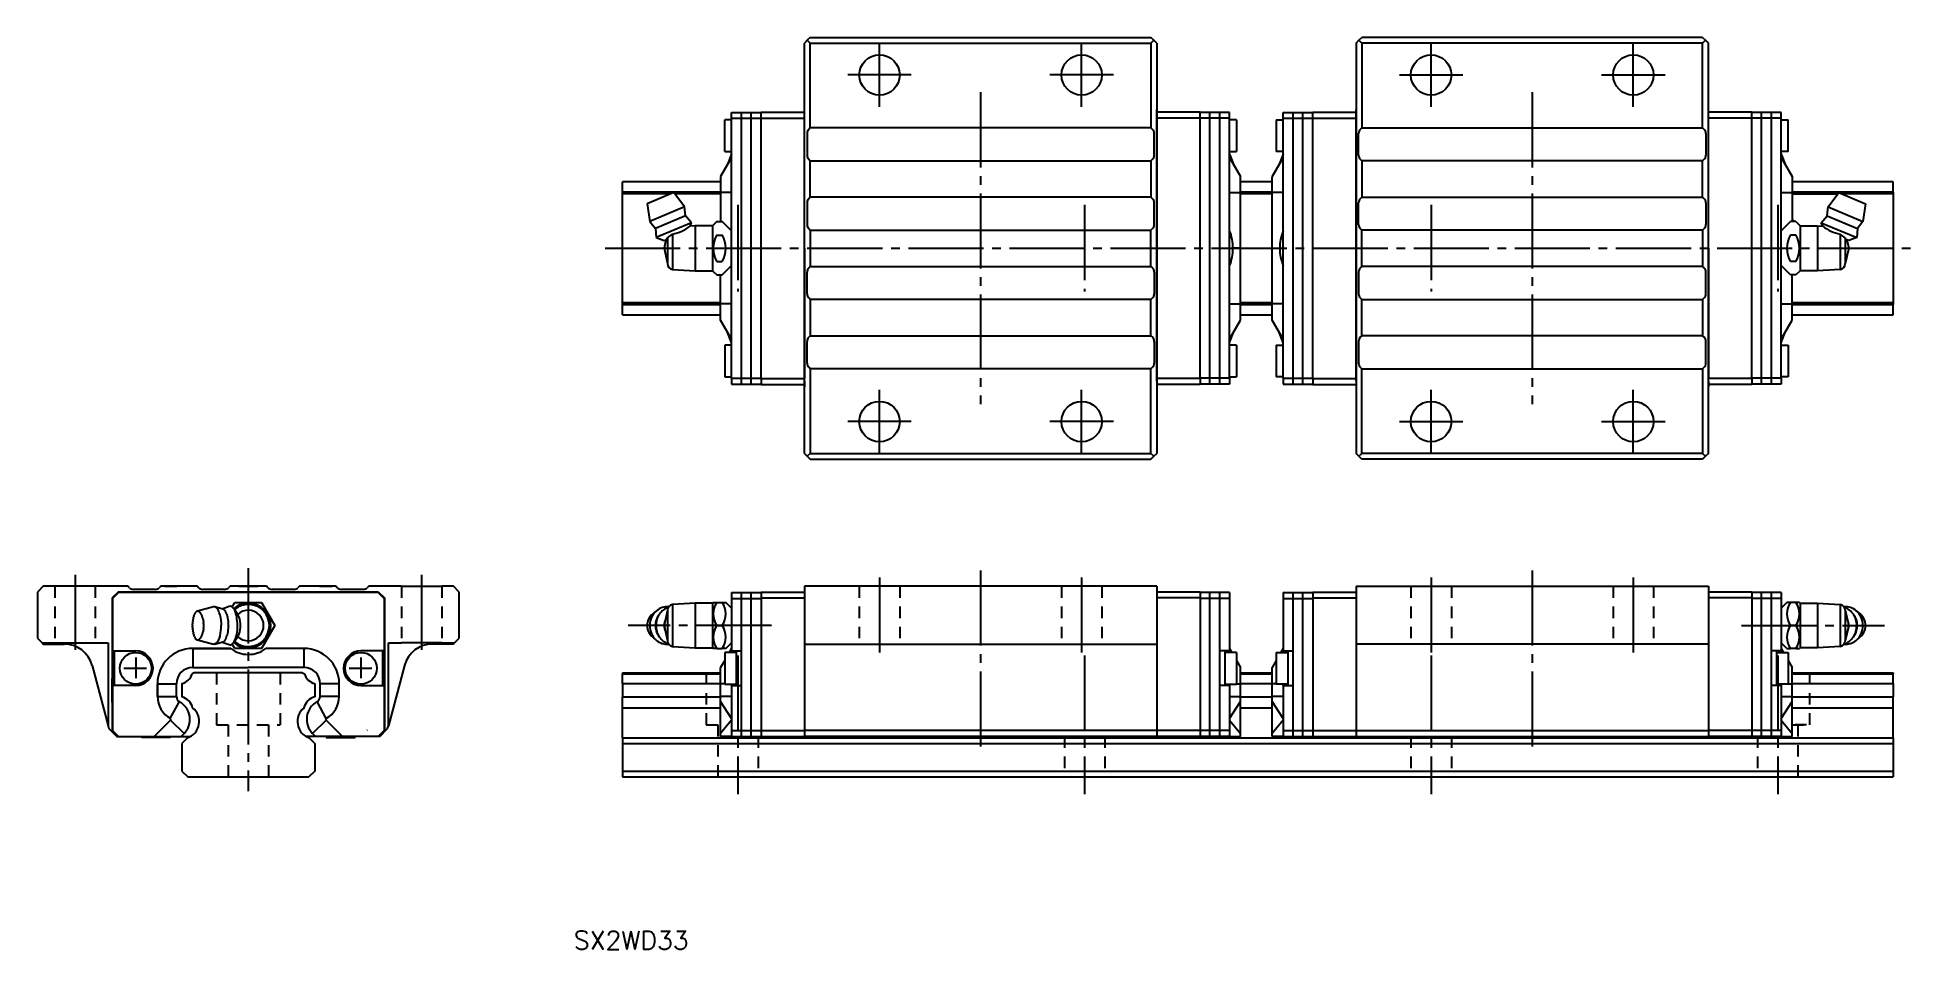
# Model space of a CAD drawing. Extents: x -37 to 287, y 1436 to 1594.
import ezdxf

# ---------------------------------------------------------------- set-up
doc = ezdxf.new("R2010")
doc.units = 0
doc.linetypes.add('CENTER', pattern=[17.5, 13, -1.5, 1.5, -1.5])
doc.linetypes.add('DASHED', pattern=[3.5, 2, -1.5])
doc.layers.get('0').update_dxf_attribs({"linetype": 'CONTINUOUS'})
doc.layers.add('CENTER', color=1, linetype='CENTER')
doc.styles.get("Standard").update_dxf_attribs({"font": 'txt.shx', "bigfont": '@extfont2.shx'})

msp = doc.modelspace()

# ---------------------------------------------------------------- linework, layer by layer
at = {"color": 7, "linetype": 'CONTINUOUS'}
for p, q in [((96.05, 1593.84), (95.55, 1593.34)), ((95.55, 1522.34), (95.55, 1593.34)), ((96.55, 1594.34), (96.05, 1593.84)), ((96.55, 1593.34), (96.05, 1593.84)), ((96.55, 1594.34), (155.55, 1594.34)), ((96.55, 1578.69), (96.55, 1593.34)), ((96.55, 1593.34), (155.55, 1593.34)), ((156.05, 1593.84), (155.55, 1594.34)), ((156.05, 1593.84), (155.55, 1593.34)), ((155.55, 1593.34), (155.55, 1578.69)), ((156.55, 1593.34), (156.05, 1593.84)), ((156.55, 1593.34), (156.55, 1522.34)), ((191.05, 1593.34), (191.55, 1593.84)), ((191.05, 1593.34), (191.05, 1522.34)), ((191.55, 1593.84), (192.05, 1594.34)), ((191.55, 1593.84), (192.05, 1593.34)), ((251.05, 1594.34), (192.05, 1594.34)), ((192.05, 1593.34), (192.05, 1578.69)), ((251.05, 1593.34), (192.05, 1593.34)), ((251.05, 1594.34), (251.55, 1593.84)), ((251.05, 1593.34), (251.55, 1593.84)), ((251.05, 1578.69), (251.05, 1593.34)), ((251.55, 1593.84), (252.05, 1593.34)), ((252.05, 1522.34), (252.05, 1593.34)), ((82.95, 1580.09), (81.75, 1580.09)), ((82.95, 1580.09), (81.75, 1580.09)), ((81.75, 1574.59), (81.75, 1580.09)), ((81.75, 1574.59), (81.75, 1580.09)), ((82.95, 1580.34), (82.95, 1581.34)), ((82.95, 1581.34), (88.05, 1581.34)), ((82.95, 1535.34), (82.95, 1580.34)), ((82.95, 1580.34), (88.05, 1580.34)), ((84.65, 1534.34), (84.65, 1581.34)), ((86.35, 1534.34), (86.35, 1581.34)), ((88.05, 1580.39), (88.05, 1581.39)), ((88.05, 1581.39), (95.55, 1581.39)), ((88.05, 1535.29), (88.05, 1580.39)), ((88.05, 1580.39), (95.55, 1580.39)), ((95.55, 1580.84), (95.55, 1581.84)), ((95.55, 1580.39), (95.55, 1581.44)), ((95.55, 1534.84), (95.55, 1580.84)), ((95.55, 1557.84), (95.55, 1580.39)), ((95.55, 1557.84), (95.55, 1580.39)), ((156.55, 1580.84), (156.55, 1581.84)), ((156.55, 1581.44), (156.55, 1580.39)), ((164.05, 1581.39), (156.55, 1581.39)), ((156.55, 1534.84), (156.55, 1580.84)), ((164.05, 1580.39), (156.55, 1580.39)), ((156.55, 1580.39), (156.55, 1557.84)), ((156.55, 1557.84), (156.55, 1580.39)), ((164.05, 1580.39), (164.05, 1581.39)), ((169.15, 1581.34), (164.05, 1581.34)), ((164.05, 1535.29), (164.05, 1580.39)), ((169.15, 1580.34), (164.05, 1580.34)), ((165.75, 1534.34), (165.75, 1581.34)), ((167.45, 1534.34), (167.45, 1581.34)), ((169.15, 1580.34), (169.15, 1581.34)), ((169.15, 1535.34), (169.15, 1580.34)), ((170.35, 1580.09), (169.15, 1580.09)), ((170.35, 1580.09), (170.35, 1574.59)), ((177.25, 1580.09), (178.45, 1580.09)), ((177.25, 1580.09), (177.25, 1574.59)), ((178.45, 1580.34), (178.45, 1581.34)), ((178.45, 1581.34), (183.55, 1581.34)), ((178.45, 1535.34), (178.45, 1580.34)), ((178.45, 1580.34), (183.55, 1580.34)), ((180.15, 1534.34), (180.15, 1581.34)), ((181.85, 1534.34), (181.85, 1581.34)), ((183.55, 1580.39), (183.55, 1581.39)), ((183.55, 1581.39), (191.05, 1581.39)), ((183.55, 1535.29), (183.55, 1580.39)), ((183.55, 1580.39), (191.05, 1580.39)), ((191.05, 1580.84), (191.05, 1581.84)), ((191.05, 1581.44), (191.05, 1580.39)), ((191.05, 1534.84), (191.05, 1580.84)), ((191.05, 1580.39), (191.05, 1557.84)), ((191.05, 1557.84), (191.05, 1580.39)), ((252.05, 1580.84), (252.05, 1581.84)), ((252.05, 1580.39), (252.05, 1581.44)), ((259.55, 1581.39), (252.05, 1581.39)), ((252.05, 1534.84), (252.05, 1580.84)), ((259.55, 1580.39), (252.05, 1580.39)), ((252.05, 1557.84), (252.05, 1580.39)), ((252.05, 1557.84), (252.05, 1580.39)), ((259.55, 1580.39), (259.55, 1581.39)), ((264.65, 1581.34), (259.55, 1581.34)), ((259.55, 1535.29), (259.55, 1580.39)), ((264.65, 1580.34), (259.55, 1580.34)), ((261.25, 1534.34), (261.25, 1581.34)), ((262.95, 1534.34), (262.95, 1581.34)), ((264.65, 1580.34), (264.65, 1581.34)), ((264.65, 1535.34), (264.65, 1580.34)), ((264.65, 1580.09), (265.85, 1580.09)), ((264.65, 1580.09), (265.85, 1580.09)), ((265.85, 1574.59), (265.85, 1580.09)), ((265.85, 1574.59), (265.85, 1580.09)), ((96, 1577.72), (96, 1573.95)), ((96.55, 1578.69), (96.29, 1578.43)), ((155.55, 1578.69), (96.55, 1578.69)), ((155.8, 1578.43), (155.55, 1578.69)), ((156.1, 1573.95), (156.1, 1577.72)), ((191.5, 1573.95), (191.5, 1577.72)), ((191.79, 1578.43), (192.05, 1578.69)), ((192.05, 1578.69), (251.05, 1578.69)), ((251.05, 1578.69), (251.3, 1578.43)), ((251.6, 1577.72), (251.6, 1573.95)), ((82.95, 1573.57), (81.05, 1570.27)), ((82.95, 1573.57), (81.05, 1570.27)), ((81.75, 1574.59), (82.95, 1574.59)), ((81.75, 1574.59), (82.95, 1574.59)), ((82.95, 1574.12), (82.18, 1572.23)), ((82.95, 1574.12), (82.18, 1572.23)), ((96.29, 1573.24), (96.55, 1572.99)), ((96.55, 1572.99), (155.55, 1572.99)), ((96.55, 1566.69), (96.55, 1572.99)), ((155.55, 1572.99), (155.8, 1573.24)), ((155.55, 1572.99), (155.55, 1566.69)), ((169.15, 1574.59), (170.35, 1574.59)), ((169.15, 1574.12), (169.91, 1572.23)), ((169.15, 1573.57), (171.05, 1570.27)), ((178.45, 1573.57), (176.55, 1570.27)), ((178.45, 1574.59), (177.25, 1574.59)), ((178.45, 1574.12), (177.68, 1572.23)), ((192.05, 1572.99), (191.79, 1573.24)), ((251.05, 1572.99), (192.05, 1572.99)), ((192.05, 1572.99), (192.05, 1566.69)), ((251.3, 1573.24), (251.05, 1572.99)), ((251.05, 1566.69), (251.05, 1572.99)), ((265.85, 1574.59), (264.65, 1574.59)), ((265.85, 1574.59), (264.65, 1574.59)), ((264.65, 1574.12), (265.41, 1572.23)), ((264.65, 1574.12), (265.41, 1572.23)), ((264.65, 1573.57), (266.55, 1570.27)), ((264.65, 1573.57), (266.55, 1570.27)), ((81.05, 1570.27), (81.05, 1562.45)), ((171.05, 1545.41), (171.05, 1570.27)), ((176.55, 1545.41), (176.55, 1570.27)), ((266.55, 1570.27), (266.55, 1562.45)), ((81.05, 1569.34), (64.05, 1569.34)), ((64.05, 1546.34), (64.05, 1569.34)), ((81.05, 1567.54), (64.05, 1567.54)), ((72.38, 1567.24), (64.05, 1567.24)), ((72.96, 1567.48), (68.34, 1565.56)), ((74.81, 1565), (72.96, 1567.48)), ((81.05, 1567.24), (73.14, 1567.24)), ((81.05, 1567.24), (73.14, 1567.24)), ((82.95, 1567.47), (81.05, 1567.47)), ((82.95, 1567.47), (81.05, 1567.47)), ((96.55, 1566.69), (96.29, 1566.43)), ((155.55, 1566.69), (96.55, 1566.69)), ((155.8, 1566.43), (155.55, 1566.69)), ((169.15, 1567.47), (171.05, 1567.47)), ((176.55, 1569.34), (171.05, 1569.34)), ((176.55, 1567.54), (171.05, 1567.54)), ((176.55, 1567.24), (171.05, 1567.24)), ((178.45, 1567.47), (176.55, 1567.47)), ((191.79, 1566.43), (192.05, 1566.69)), ((192.05, 1566.69), (251.05, 1566.69)), ((251.05, 1566.69), (251.3, 1566.43)), ((264.65, 1567.47), (266.55, 1567.47)), ((264.65, 1567.47), (266.55, 1567.47)), ((284.05, 1569.34), (266.55, 1569.34)), ((284.05, 1567.54), (266.55, 1567.54)), ((266.55, 1567.24), (274.45, 1567.24)), ((266.55, 1567.24), (274.45, 1567.24)), ((274.45, 1567.24), (266.55, 1567.24)), ((272.78, 1565), (274.63, 1567.48)), ((274.63, 1567.48), (279.25, 1565.56)), ((284.05, 1567.24), (275.22, 1567.24)), ((284.05, 1567.54), (284.05, 1569.34)), ((284.05, 1567.54), (284.05, 1567.24)), ((284.05, 1567.24), (284.05, 1548.44)), ((68.34, 1565.56), (68.78, 1562.5)), ((74.81, 1565), (68.78, 1562.5)), ((74.99, 1563.45), (69.75, 1561.28)), ((74.99, 1563.45), (74.81, 1565)), ((76.03, 1562.25), (74.99, 1563.45)), ((96, 1565.72), (96, 1561.95)), ((156.1, 1561.95), (156.1, 1565.72)), ((191.5, 1561.95), (191.5, 1565.72)), ((251.6, 1565.72), (251.6, 1561.95)), ((271.56, 1562.25), (272.6, 1563.45)), ((272.6, 1563.45), (272.78, 1565)), ((272.6, 1563.45), (277.84, 1561.28)), ((272.78, 1565), (278.81, 1562.5)), ((279.25, 1565.56), (278.81, 1562.5)), ((68.78, 1562.5), (69.75, 1561.28)), ((69.75, 1561.28), (69.86, 1559.7)), ((76.03, 1562.25), (69.86, 1559.7)), ((71.85, 1559.65), (72.73, 1560.29)), ((72.73, 1560.29), (72.73, 1554.19)), ((75.75, 1561.66), (76.03, 1562.25)), ((76.65, 1561.71), (75.75, 1561.66)), ((75.75, 1561.66), (75.75, 1561.66)), ((75.75, 1561.66), (75.75, 1561.66)), ((76.65, 1561.71), (76.65, 1553.96)), ((79.65, 1561.71), (76.65, 1561.71)), ((80.39, 1562.45), (79.65, 1561.71)), ((79.65, 1561.71), (79.65, 1553.96)), ((80.39, 1562.45), (81.33, 1562.45)), ((80.39, 1560.14), (81.33, 1560.14)), ((82.95, 1560.84), (81.33, 1562.45)), ((96.29, 1561.24), (96.55, 1560.99)), ((96.55, 1560.99), (155.55, 1560.99)), ((96.55, 1560.99), (96.55, 1554.69)), ((155.55, 1560.99), (155.8, 1561.24)), ((155.55, 1554.69), (155.55, 1560.99)), ((192.05, 1560.99), (191.79, 1561.24)), ((192.05, 1554.69), (192.05, 1560.99)), ((251.05, 1560.99), (192.05, 1560.99)), ((251.3, 1561.24), (251.05, 1560.99)), ((251.05, 1560.99), (251.05, 1554.69)), ((264.65, 1560.84), (266.26, 1562.45)), ((267.2, 1562.45), (266.26, 1562.45)), ((267.2, 1560.14), (266.26, 1560.14)), ((267.2, 1562.45), (267.95, 1561.71)), ((267.95, 1561.71), (267.95, 1553.96)), ((267.95, 1561.71), (270.95, 1561.71)), ((270.95, 1561.71), (270.95, 1553.96)), ((270.95, 1561.71), (271.84, 1561.66)), ((271.56, 1562.25), (277.73, 1559.7)), ((271.84, 1561.66), (271.56, 1562.25)), ((271.84, 1561.66), (271.84, 1561.66)), ((271.84, 1561.66), (271.84, 1561.66)), ((274.86, 1560.29), (274.86, 1554.19)), ((275.75, 1559.65), (274.86, 1560.29)), ((277.84, 1561.28), (277.73, 1559.7)), ((278.81, 1562.5), (277.84, 1561.28)), ((69.86, 1559.7), (71.25, 1559.19)), ((71.25, 1559.19), (71.72, 1559.39)), ((71.58, 1559.33), (71.25, 1557.84)), ((71.25, 1557.84), (71.85, 1555.19)), ((71.72, 1559.39), (71.85, 1559.65)), ((71.85, 1559.65), (71.85, 1555.19)), ((95.55, 1557.84), (95.55, 1535.29)), ((95.55, 1535.29), (95.55, 1557.84)), ((96.55, 1559.49), (96.55, 1556.19)), ((155.55, 1556.19), (155.55, 1559.49)), ((156.55, 1557.84), (156.55, 1535.29)), ((156.55, 1557.84), (156.55, 1535.29)), ((171.05, 1557.84), (169.74, 1557.84)), ((176.55, 1557.84), (177.85, 1557.84)), ((191.05, 1557.84), (191.05, 1535.29)), ((191.05, 1557.84), (191.05, 1535.29)), ((192.05, 1556.19), (192.05, 1559.49)), ((251.05, 1559.49), (251.05, 1556.19)), ((252.05, 1557.84), (252.05, 1535.29)), ((252.05, 1535.29), (252.05, 1557.84)), ((275.75, 1559.65), (275.75, 1555.19)), ((275.87, 1559.39), (275.75, 1559.65)), ((276.35, 1557.84), (275.75, 1555.19)), ((276.34, 1559.19), (275.87, 1559.39)), ((276.01, 1559.33), (276.35, 1557.84)), ((277.73, 1559.7), (276.34, 1559.19)), ((72.73, 1554.19), (76.65, 1553.96)), ((76.65, 1553.96), (79.65, 1553.96)), ((79.65, 1553.96), (80.39, 1553.22)), ((80.39, 1555.53), (81.33, 1555.53)), ((81.33, 1553.22), (82.95, 1554.84)), ((96, 1549.95), (96, 1553.72)), ((96.29, 1554.43), (96.55, 1554.69)), ((96.55, 1554.69), (155.55, 1554.69)), ((155.55, 1554.69), (155.8, 1554.43)), ((156.1, 1553.72), (156.1, 1549.95)), ((191.5, 1553.72), (191.5, 1549.95)), ((192.05, 1554.69), (191.79, 1554.43)), ((251.05, 1554.69), (192.05, 1554.69)), ((251.3, 1554.43), (251.05, 1554.69)), ((251.6, 1549.95), (251.6, 1553.72)), ((266.26, 1553.22), (264.65, 1554.84)), ((267.2, 1555.53), (266.26, 1555.53)), ((267.95, 1553.96), (267.2, 1553.22)), ((270.95, 1553.96), (267.95, 1553.96)), ((274.86, 1554.19), (270.95, 1553.96)), ((80.39, 1553.22), (81.33, 1553.22)), ((81.05, 1545.41), (81.05, 1553.22)), ((267.2, 1553.22), (266.26, 1553.22)), ((266.55, 1545.41), (266.55, 1553.22)), ((64.05, 1548.44), (81.05, 1548.44)), ((64.05, 1548.13), (81.05, 1548.13)), ((82.95, 1548.21), (81.05, 1548.21)), ((96.55, 1548.99), (96.29, 1549.24)), ((155.55, 1548.99), (96.55, 1548.99)), ((96.55, 1548.99), (96.55, 1542.69)), ((155.8, 1549.24), (155.55, 1548.99)), ((155.55, 1542.69), (155.55, 1548.99)), ((169.15, 1548.21), (171.05, 1548.21)), ((171.05, 1548.44), (176.55, 1548.44)), ((171.05, 1548.13), (176.55, 1548.13)), ((178.45, 1548.21), (176.55, 1548.21)), ((191.79, 1549.24), (192.05, 1548.99)), ((192.05, 1548.99), (251.05, 1548.99)), ((192.05, 1542.69), (192.05, 1548.99)), ((251.05, 1548.99), (251.3, 1549.24)), ((251.05, 1548.99), (251.05, 1542.69)), ((264.65, 1548.21), (266.55, 1548.21)), ((266.55, 1548.44), (284.05, 1548.44)), ((266.55, 1548.13), (284.05, 1548.13)), ((284.05, 1548.44), (284.05, 1548.13)), ((284.05, 1546.34), (284.05, 1548.13)), ((64.05, 1546.34), (81.05, 1546.34)), ((82.95, 1542.11), (81.05, 1545.41)), ((169.15, 1542.11), (171.05, 1545.41)), ((171.05, 1546.34), (176.55, 1546.34)), ((178.45, 1542.11), (176.55, 1545.41)), ((264.65, 1542.11), (266.55, 1545.41)), ((266.55, 1546.34), (284.05, 1546.34)), ((82.95, 1541.09), (81.75, 1541.09)), ((81.75, 1541.09), (81.75, 1535.59)), ((82.95, 1541.55), (82.18, 1543.44)), ((96, 1537.95), (96, 1541.72)), ((96.29, 1542.43), (96.55, 1542.69)), ((96.55, 1542.69), (155.55, 1542.69)), ((155.55, 1542.69), (155.8, 1542.43)), ((156.1, 1541.72), (156.1, 1537.95)), ((169.15, 1541.55), (169.91, 1543.44)), ((170.35, 1541.09), (169.15, 1541.09)), ((170.35, 1541.09), (170.35, 1535.59)), ((177.25, 1541.09), (178.45, 1541.09)), ((177.25, 1541.09), (177.25, 1535.59)), ((178.45, 1541.55), (177.68, 1543.44)), ((191.5, 1541.72), (191.5, 1537.95)), ((192.05, 1542.69), (191.79, 1542.43)), ((251.05, 1542.69), (192.05, 1542.69)), ((251.3, 1542.43), (251.05, 1542.69)), ((251.6, 1537.95), (251.6, 1541.72)), ((264.65, 1541.55), (265.41, 1543.44)), ((264.65, 1541.09), (265.85, 1541.09)), ((265.85, 1541.09), (265.85, 1535.59)), ((96.55, 1536.99), (96.29, 1537.24)), ((155.8, 1537.24), (155.55, 1536.99)), ((191.79, 1537.24), (192.05, 1536.99)), ((251.05, 1536.99), (251.3, 1537.24)), ((81.75, 1535.59), (82.95, 1535.59)), ((82.95, 1535.34), (88.05, 1535.34)), ((82.95, 1535.34), (82.95, 1534.34)), ((82.95, 1534.34), (88.05, 1534.34)), ((88.05, 1535.29), (95.55, 1535.29)), ((88.05, 1535.29), (88.05, 1534.29)), ((88.05, 1534.29), (95.55, 1534.29)), ((95.55, 1534.24), (95.55, 1535.29)), ((95.55, 1534.84), (95.55, 1533.84)), ((155.55, 1536.99), (96.55, 1536.99)), ((96.55, 1536.99), (96.55, 1522.34)), ((155.55, 1522.34), (155.55, 1536.99)), ((164.05, 1535.29), (156.55, 1535.29)), ((156.55, 1535.29), (156.55, 1534.24)), ((156.55, 1534.84), (156.55, 1533.84)), ((164.05, 1534.29), (156.55, 1534.29)), ((169.15, 1535.34), (164.05, 1535.34)), ((164.05, 1535.29), (164.05, 1534.29)), ((169.15, 1534.34), (164.05, 1534.34)), ((169.15, 1535.59), (170.35, 1535.59)), ((169.15, 1535.34), (169.15, 1534.34)), ((178.45, 1535.59), (177.25, 1535.59)), ((178.45, 1535.34), (178.45, 1534.34)), ((178.45, 1535.34), (183.55, 1535.34)), ((178.45, 1534.34), (183.55, 1534.34)), ((183.55, 1535.29), (191.05, 1535.29)), ((183.55, 1535.29), (183.55, 1534.29)), ((183.55, 1534.29), (191.05, 1534.29)), ((191.05, 1535.29), (191.05, 1534.24)), ((191.05, 1534.84), (191.05, 1533.84)), ((192.05, 1536.99), (251.05, 1536.99)), ((192.05, 1522.34), (192.05, 1536.99)), ((251.05, 1536.99), (251.05, 1522.34)), ((259.55, 1535.29), (252.05, 1535.29)), ((252.05, 1534.24), (252.05, 1535.29)), ((252.05, 1534.84), (252.05, 1533.84)), ((259.55, 1534.29), (252.05, 1534.29)), ((264.65, 1535.34), (259.55, 1535.34)), ((259.55, 1535.29), (259.55, 1534.29)), ((264.65, 1534.34), (259.55, 1534.34)), ((265.85, 1535.59), (264.65, 1535.59)), ((264.65, 1535.34), (264.65, 1534.34)), ((95.55, 1522.34), (96.05, 1521.84)), ((96.55, 1522.34), (96.05, 1521.84)), ((96.05, 1521.84), (96.55, 1521.34)), ((96.55, 1522.34), (155.55, 1522.34)), ((96.55, 1521.34), (155.55, 1521.34)), ((156.05, 1521.84), (155.55, 1522.34)), ((155.55, 1521.34), (156.05, 1521.84)), ((156.05, 1521.84), (156.55, 1522.34)), ((191.55, 1521.84), (191.05, 1522.34)), ((191.55, 1521.84), (192.05, 1522.34)), ((192.05, 1521.34), (191.55, 1521.84)), ((251.05, 1522.34), (192.05, 1522.34)), ((251.05, 1521.34), (192.05, 1521.34)), ((251.05, 1522.34), (251.55, 1521.84)), ((251.55, 1521.84), (251.05, 1521.34)), ((252.05, 1522.34), (251.55, 1521.84)), ((-36.22, 1499.34), (-37.22, 1498.34)), ((-37.22, 1498.34), (-37.22, 1490.34)), ((-34.22, 1499.34), (-36.22, 1499.34)), ((-27.22, 1499.34), (-34.22, 1499.34)), ((-21.57, 1499.34), (-27.22, 1499.34)), ((-23.27, 1498.34), (-24.27, 1497.34)), ((-23.22, 1498.24), (-24.22, 1497.24)), ((21.83, 1498.34), (-23.27, 1498.34)), ((21.78, 1498.24), (-23.22, 1498.24)), ((-21.32, 1499.08), (-21.57, 1499.34)), ((-16.84, 1498.79), (-20.61, 1498.79)), ((-15.87, 1499.34), (-16.13, 1499.08)), ((-9.57, 1499.34), (-15.87, 1499.34)), ((-15.22, 1499.34), (-13.07, 1499.34)), ((-9.32, 1499.08), (-9.57, 1499.34)), ((-4.84, 1498.79), (-8.61, 1498.79)), ((-3.87, 1499.34), (-4.13, 1499.08)), ((2.43, 1499.34), (-3.87, 1499.34)), ((0.93, 1499.34), (-2.37, 1499.34)), ((-2.37, 1499.34), (0.93, 1499.34)), ((2.68, 1499.08), (2.43, 1499.34)), ((7.16, 1498.79), (3.39, 1498.79)), ((8.13, 1499.34), (7.87, 1499.08)), ((14.43, 1499.34), (8.13, 1499.34)), ((11.63, 1499.34), (13.78, 1499.34)), ((14.68, 1499.08), (14.43, 1499.34)), ((19.16, 1498.79), (15.39, 1498.79)), ((20.13, 1499.34), (19.87, 1499.08)), ((20.13, 1499.34), (19.87, 1499.08)), ((25.78, 1499.34), (20.13, 1499.34)), ((25.78, 1499.34), (20.13, 1499.34)), ((21.78, 1498.24), (22.78, 1497.24)), ((21.83, 1498.34), (22.83, 1497.34)), ((25.78, 1499.34), (32.78, 1499.34)), ((34.78, 1499.34), (32.78, 1499.34)), ((35.78, 1498.34), (34.78, 1499.34)), ((35.78, 1490.34), (35.78, 1498.34)), ((82.95, 1498.24), (88.05, 1498.24)), ((82.95, 1498.24), (82.95, 1497.24)), ((84.65, 1473.34), (84.65, 1498.24)), ((86.35, 1473.34), (86.35, 1498.24)), ((88.05, 1498.34), (95.55, 1498.34)), ((88.05, 1498.34), (88.05, 1497.34)), ((156.55, 1499.34), (95.55, 1499.34)), ((95.55, 1499.34), (95.55, 1498.34)), ((95.55, 1498.34), (95.55, 1491.34)), ((156.55, 1499.34), (156.55, 1498.34)), ((164.05, 1498.34), (156.55, 1498.34)), ((156.55, 1498.34), (156.55, 1491.34)), ((164.05, 1498.34), (164.05, 1497.34)), ((169.15, 1498.24), (164.05, 1498.24)), ((165.75, 1473.34), (165.75, 1498.24)), ((167.45, 1473.34), (167.45, 1498.24)), ((169.15, 1498.24), (169.15, 1497.24)), ((178.45, 1498.24), (178.45, 1497.24)), ((178.45, 1498.24), (183.55, 1498.24)), ((180.15, 1473.34), (180.15, 1498.24)), ((181.85, 1473.34), (181.85, 1498.24)), ((183.55, 1498.34), (191.05, 1498.34)), ((183.55, 1498.34), (183.55, 1497.34)), ((191.05, 1499.34), (252.05, 1499.34)), ((191.05, 1499.34), (191.05, 1498.34)), ((191.05, 1498.34), (191.05, 1491.34)), ((252.05, 1499.34), (252.05, 1498.34)), ((259.55, 1498.34), (252.05, 1498.34)), ((252.05, 1498.34), (252.05, 1491.34)), ((259.55, 1498.34), (259.55, 1497.34)), ((264.65, 1498.24), (259.55, 1498.24)), ((261.25, 1473.34), (261.25, 1498.24)), ((262.95, 1473.34), (262.95, 1498.24)), ((264.65, 1498.24), (264.65, 1497.24)), ((-24.27, 1497.34), (-24.27, 1483.39)), ((-24.22, 1497.24), (-24.22, 1488.14)), ((-6.77, 1495.78), (-9.51, 1495.02)), ((-6.49, 1495.77), (-6.77, 1495.78)), ((-5.12, 1495.35), (-6.49, 1495.77)), ((-4.04, 1495.84), (-5.26, 1495.39)), ((-3.5, 1495.73), (-3.03, 1496.54)), ((-2.87, 1494.96), (-3.29, 1495.52)), ((-3.03, 1496.54), (1.58, 1496.54)), ((-2.54, 1494.47), (-2.87, 1494.96)), ((1.58, 1496.54), (3.89, 1492.54)), ((22.78, 1497.24), (22.78, 1488.14)), ((22.83, 1497.34), (22.83, 1474.34)), ((69.95, 1495.11), (69.24, 1494.51)), ((71.85, 1495.19), (71.25, 1492.54)), ((71.85, 1495.19), (71.85, 1489.89)), ((76.65, 1496.41), (72.73, 1496.18)), ((72.73, 1496.18), (72.73, 1488.89)), ((79.65, 1496.41), (76.65, 1496.41)), ((76.65, 1496.41), (76.65, 1488.66)), ((79.77, 1496.54), (79.65, 1496.41)), ((79.65, 1496.41), (79.65, 1488.66)), ((79.77, 1496.54), (80.39, 1496.54)), ((80.39, 1496.54), (81.33, 1496.54)), ((81.33, 1496.54), (81.95, 1496.54)), ((82.95, 1495.54), (81.95, 1496.54)), ((82.95, 1497.24), (82.95, 1488.14)), ((82.95, 1497.24), (88.05, 1497.24)), ((88.05, 1497.34), (88.05, 1474.34)), ((88.05, 1497.34), (95.55, 1497.34)), ((164.05, 1497.34), (156.55, 1497.34)), ((164.05, 1497.34), (164.05, 1474.34)), ((169.15, 1497.24), (164.05, 1497.24)), ((169.15, 1497.24), (169.15, 1488.14)), ((178.45, 1497.24), (178.45, 1488.14)), ((178.45, 1497.24), (183.55, 1497.24)), ((183.55, 1497.34), (183.55, 1474.34)), ((183.55, 1497.34), (191.05, 1497.34)), ((259.55, 1497.34), (252.05, 1497.34)), ((259.55, 1497.34), (259.55, 1474.34)), ((264.65, 1497.24), (259.55, 1497.24)), ((264.65, 1497.24), (264.65, 1488.14)), ((264.65, 1495.54), (265.65, 1496.54)), ((266.26, 1496.54), (265.65, 1496.54)), ((267.2, 1496.54), (266.26, 1496.54)), ((267.82, 1496.54), (267.2, 1496.54)), ((267.82, 1496.54), (267.95, 1496.41)), ((267.95, 1496.41), (270.95, 1496.41)), ((267.95, 1496.41), (267.95, 1488.66)), ((270.95, 1496.41), (274.86, 1496.18)), ((270.95, 1496.41), (270.95, 1488.66)), ((274.86, 1496.18), (274.86, 1488.89)), ((275.75, 1495.19), (276.35, 1492.54)), ((275.75, 1495.19), (275.75, 1489.89)), ((277.64, 1495.11), (278.36, 1494.51)), ((-2.28, 1493.97), (-2.54, 1494.47)), ((3.89, 1492.54), (1.58, 1488.54)), ((71.25, 1492.54), (71.85, 1489.89)), ((80.39, 1492.54), (81.33, 1492.54)), ((267.2, 1492.54), (266.26, 1492.54)), ((276.35, 1492.54), (275.75, 1489.89)), ((-37.22, 1490.34), (-36.42, 1489.54)), ((-36.42, 1489.54), (-34.22, 1489.54)), ((-36.42, 1489.54), (-36.22, 1489.34)), ((-36.22, 1489.34), (-32.6, 1489.34)), ((-34.22, 1489.54), (-27.22, 1489.54)), ((-27.22, 1489.54), (-24.97, 1489.54)), ((-24.97, 1489.54), (-24.97, 1475.2)), ((-3.76, 1488.57), (-10.35, 1488.57)), ((-10.35, 1488.57), (-3.76, 1488.57)), ((-10.35, 1488.57), (-10.35, 1485.27)), ((-10.35, 1488.57), (-10.35, 1485.27)), ((-9.51, 1490.05), (-6.77, 1489.29)), ((-6.49, 1489.3), (-6.77, 1489.29)), ((-6.49, 1489.3), (-5.12, 1489.72)), ((-5.26, 1489.68), (-4.04, 1489.23)), ((-3.03, 1488.54), (-3.5, 1489.34)), ((-3.29, 1489.56), (-2.87, 1490.11)), ((1.58, 1488.54), (-3.03, 1488.54)), ((-2.87, 1490.11), (-2.54, 1490.6)), ((-2.54, 1490.6), (-2.28, 1491.1)), ((8.91, 1488.57), (2.32, 1488.57)), ((8.91, 1488.57), (8.91, 1485.27)), ((23.53, 1475.2), (23.53, 1489.54)), ((23.53, 1489.54), (25.78, 1489.54)), ((32.78, 1489.54), (25.78, 1489.54)), ((34.78, 1489.34), (31.15, 1489.34)), ((32.78, 1489.54), (34.98, 1489.54)), ((34.98, 1489.54), (34.78, 1489.34)), ((34.98, 1489.54), (35.78, 1490.34)), ((72.73, 1488.89), (76.65, 1488.66)), ((76.65, 1488.66), (79.65, 1488.66)), ((79.65, 1488.66), (79.77, 1488.54)), ((80.39, 1488.54), (79.77, 1488.54)), ((80.39, 1488.54), (81.33, 1488.54)), ((81.95, 1488.54), (81.33, 1488.54)), ((81.95, 1488.54), (82.95, 1489.54)), ((82.95, 1488.57), (82.55, 1487.89)), ((95.55, 1491.34), (95.55, 1474.34)), ((95.55, 1489.34), (156.55, 1489.34)), ((156.55, 1491.34), (156.55, 1474.34)), ((169.15, 1488.57), (169.54, 1487.89)), ((178.45, 1488.57), (178.05, 1487.89)), ((191.05, 1491.34), (191.05, 1474.34)), ((252.05, 1489.34), (191.05, 1489.34)), ((252.05, 1491.34), (252.05, 1474.34)), ((265.65, 1488.54), (264.65, 1489.54)), ((264.65, 1488.57), (265.04, 1487.89)), ((265.65, 1488.54), (266.26, 1488.54)), ((267.2, 1488.54), (266.26, 1488.54)), ((267.2, 1488.54), (267.82, 1488.54)), ((267.95, 1488.66), (267.82, 1488.54)), ((270.95, 1488.66), (267.95, 1488.66)), ((274.86, 1488.89), (270.95, 1488.66)), ((-27.77, 1485.63), (-24.97, 1475.2)), ((-24.22, 1488.14), (-20.22, 1488.14)), ((-23.97, 1488.14), (-23.97, 1482.14)), ((-20.22, 1487.02), (-20.22, 1483.42)), ((-10.35, 1485.27), (-0.72, 1485.27)), ((-10.35, 1485.27), (-0.72, 1485.27)), ((-0.72, 1487.54), (-0.72, 1487.55)), ((-0.72, 1487.55), (-0.72, 1487.55)), ((8.91, 1485.27), (-0.72, 1485.27)), ((22.78, 1488.14), (18.78, 1488.14)), ((18.78, 1487.02), (18.78, 1483.42)), ((22.53, 1488.14), (22.53, 1482.14)), ((22.53, 1488.14), (22.53, 1482.14)), ((26.32, 1485.63), (23.53, 1475.2)), ((81.75, 1486.48), (81.05, 1485.27)), ((81.05, 1482.47), (81.05, 1485.27)), ((81.75, 1487.89), (81.75, 1482.39)), ((83.75, 1487.89), (81.75, 1487.89)), ((82.95, 1488.14), (84.65, 1488.14)), ((82.95, 1487.89), (82.95, 1488.14)), ((83.75, 1488.14), (83.75, 1482.14)), ((83.75, 1488.14), (83.75, 1482.14)), ((169.15, 1488.14), (167.45, 1488.14)), ((168.35, 1488.14), (168.35, 1482.14)), ((170.35, 1487.89), (168.35, 1487.89)), ((169.15, 1487.89), (169.15, 1488.14)), ((170.35, 1487.89), (170.35, 1482.39)), ((170.35, 1486.48), (171.05, 1485.27)), ((171.05, 1482.47), (171.05, 1485.27)), ((177.25, 1486.48), (176.55, 1485.27)), ((176.55, 1482.47), (176.55, 1485.27)), ((177.25, 1487.89), (177.25, 1482.39)), ((177.25, 1487.89), (179.25, 1487.89)), ((178.45, 1487.89), (178.45, 1488.14)), ((178.45, 1488.14), (180.15, 1488.14)), ((179.25, 1488.14), (179.25, 1482.14)), ((264.65, 1488.14), (262.95, 1488.14)), ((263.85, 1488.14), (263.85, 1482.14)), ((263.85, 1488.14), (263.85, 1482.14)), ((263.85, 1487.89), (265.85, 1487.89)), ((264.65, 1487.89), (264.65, 1488.14)), ((265.85, 1487.89), (265.85, 1482.39)), ((265.85, 1486.48), (266.55, 1485.27)), ((266.55, 1482.47), (266.55, 1485.27)), ((-24.27, 1483.39), (-24.27, 1479.29)), ((-24.27, 1479.29), (-24.27, 1483.39)), ((-24.27, 1483.39), (-23.97, 1483.39)), ((-24.22, 1482.14), (-24.22, 1474.34)), ((-20.22, 1482.14), (-24.22, 1482.14)), ((-22.26, 1485.14), (-18.36, 1485.14)), ((-16.45, 1482.47), (-16.45, 1480.24)), ((-16.45, 1480.24), (-16.45, 1482.47)), ((-16.45, 1482.47), (-13.15, 1482.47)), ((-16.45, 1482.47), (-13.15, 1482.47)), ((-13.15, 1480.24), (-13.15, 1482.47)), ((-13.15, 1480.24), (-13.15, 1482.47)), ((-12.22, 1482.49), (-12.22, 1480.18)), ((-10.12, 1484.34), (-10.43, 1484.16)), ((8.68, 1484.34), (-10.12, 1484.34)), ((8.68, 1484.34), (8.98, 1484.16)), ((10.78, 1482.49), (10.78, 1480.18)), ((15.01, 1482.47), (11.71, 1482.47)), ((11.71, 1480.24), (11.71, 1482.47)), ((15.01, 1480.24), (15.01, 1482.47)), ((16.74, 1485.14), (20.64, 1485.14)), ((18.78, 1482.14), (22.78, 1482.14)), ((22.78, 1482.14), (22.78, 1474.34)), ((64.05, 1484.34), (81.05, 1484.34)), ((64.05, 1484.34), (64.05, 1484.16)), ((64.05, 1484.16), (81.05, 1484.16)), ((64.05, 1482.49), (64.05, 1484.16)), ((64.05, 1482.49), (81.05, 1482.49)), ((64.05, 1482.49), (64.05, 1480.18)), ((81.75, 1482.47), (81.05, 1482.47)), ((81.05, 1480.24), (81.05, 1482.47)), ((81.75, 1482.39), (83.75, 1482.39)), ((82.95, 1482.14), (82.95, 1482.39)), ((82.95, 1482.14), (84.65, 1482.14)), ((82.95, 1482.14), (82.95, 1474.34)), ((169.15, 1482.14), (167.45, 1482.14)), ((168.35, 1482.39), (170.35, 1482.39)), ((169.15, 1482.14), (169.15, 1482.39)), ((169.15, 1482.14), (169.15, 1474.34)), ((170.35, 1482.47), (171.05, 1482.47)), ((171.05, 1484.34), (176.55, 1484.34)), ((171.05, 1484.16), (176.55, 1484.16)), ((171.05, 1482.49), (176.55, 1482.49)), ((171.05, 1480.24), (171.05, 1482.47)), ((177.25, 1482.47), (176.55, 1482.47)), ((176.55, 1480.24), (176.55, 1482.47)), ((179.25, 1482.39), (177.25, 1482.39)), ((178.45, 1482.14), (178.45, 1482.39)), ((178.45, 1482.14), (178.45, 1474.34)), ((178.45, 1482.14), (180.15, 1482.14)), ((264.65, 1482.14), (262.95, 1482.14)), ((265.85, 1482.39), (263.85, 1482.39)), ((264.65, 1482.14), (264.65, 1482.39)), ((264.65, 1482.14), (264.65, 1474.34)), ((265.85, 1482.47), (266.55, 1482.47)), ((266.55, 1484.34), (284.05, 1484.34)), ((266.55, 1484.16), (284.05, 1484.16)), ((266.55, 1482.49), (284.05, 1482.49)), ((266.55, 1480.24), (266.55, 1482.47)), ((284.05, 1484.34), (284.05, 1484.16)), ((284.05, 1482.49), (284.05, 1484.16)), ((284.05, 1482.49), (284.05, 1480.18)), ((-24.27, 1479.29), (-24.27, 1474.34)), ((-24.27, 1479.29), (-24.22, 1479.29)), ((-16.45, 1480.24), (-13.15, 1480.24)), ((-16.45, 1480.24), (-13.15, 1480.24)), ((-14.23, 1476.47), (-12.64, 1479.36)), ((-14.23, 1476.47), (-12.64, 1479.36)), ((12.78, 1476.47), (11.19, 1479.36)), ((15.01, 1480.24), (11.71, 1480.24)), ((64.05, 1480.18), (81.05, 1480.18)), ((64.05, 1478.29), (64.05, 1480.18)), ((82.95, 1480.24), (81.05, 1480.24)), ((81.05, 1479.36), (81.05, 1480.24)), ((81.05, 1473.82), (81.05, 1479.36)), ((82.95, 1476.47), (81.05, 1479.36)), ((169.15, 1480.24), (171.05, 1480.24)), ((169.15, 1476.47), (171.05, 1479.36)), ((171.05, 1479.36), (171.05, 1480.24)), ((171.05, 1480.18), (176.55, 1480.18)), ((171.05, 1473.82), (171.05, 1479.36)), ((178.45, 1480.24), (176.55, 1480.24)), ((176.55, 1479.36), (176.55, 1480.24)), ((176.55, 1473.82), (176.55, 1479.36)), ((178.45, 1476.47), (176.55, 1479.36)), ((264.65, 1480.24), (266.55, 1480.24)), ((264.65, 1476.47), (266.55, 1479.36)), ((266.55, 1479.36), (266.55, 1480.24)), ((266.55, 1480.18), (284.05, 1480.18)), ((266.55, 1473.82), (266.55, 1479.36)), ((284.05, 1478.29), (284.05, 1480.18)), ((-14.19, 1476.16), (-17.01, 1473.34)), ((-17.01, 1473.34), (-14.19, 1476.16)), ((-14.19, 1476.16), (-11.85, 1473.82)), ((-14.19, 1476.16), (-11.85, 1473.82)), ((12.74, 1476.16), (10.4, 1473.82)), ((15.56, 1473.34), (12.74, 1476.16)), ((64.05, 1478.29), (81.05, 1478.29)), ((64.05, 1473.09), (64.05, 1478.29)), ((82.95, 1476.16), (81.05, 1473.82)), ((169.15, 1476.16), (171.05, 1473.82)), ((171.05, 1478.29), (176.55, 1478.29)), ((178.45, 1476.16), (176.55, 1473.82)), ((264.65, 1476.16), (266.55, 1473.82)), ((266.55, 1478.29), (284.05, 1478.29)), ((284.05, 1473.09), (284.05, 1478.29)), ((-24.97, 1475.2), (-24.84, 1474.7)), ((-24.84, 1474.7), (-23.47, 1473.34)), ((-24.47, 1474.34), (-23.47, 1473.34)), ((-23.47, 1473.34), (-24.47, 1474.34)), ((-24.27, 1474.34), (-23.27, 1473.34)), ((-24.22, 1474.34), (-23.22, 1473.34)), ((-23.47, 1473.34), (-23.27, 1473.34)), ((-23.27, 1473.34), (-23.22, 1473.34)), ((-23.22, 1473.34), (-17.01, 1473.34)), ((-19.22, 1473.3), (-19.22, 1473.14)), ((-14.22, 1473.14), (-19.22, 1473.14)), ((-17.01, 1473.34), (-12.34, 1473.34)), ((-17.01, 1473.34), (-12.34, 1473.34)), ((-14.22, 1473.14), (-14.22, 1473.34)), ((-12.34, 1473.34), (-11.85, 1473.82)), ((-12.34, 1473.34), (-11.85, 1473.82)), ((-12.34, 1473.34), (-10.73, 1473.34)), ((-12.34, 1473.34), (-10.73, 1473.34)), ((-11.27, 1473.09), (-12.22, 1472.14)), ((10.89, 1473.34), (9.28, 1473.34)), ((9.82, 1473.09), (10.78, 1472.14)), ((10.89, 1473.34), (10.4, 1473.82)), ((15.56, 1473.34), (10.89, 1473.34)), ((12.78, 1473.34), (12.78, 1473.14)), ((12.78, 1473.14), (17.78, 1473.14)), ((21.78, 1473.34), (15.56, 1473.34)), ((17.78, 1473.14), (17.78, 1473.34)), ((19.84, 1474.4), (19.79, 1474.39)), ((22.78, 1474.34), (21.78, 1473.34)), ((21.83, 1473.34), (21.78, 1473.34)), ((22.83, 1474.34), (21.83, 1473.34)), ((22.03, 1473.34), (21.83, 1473.34)), ((22.03, 1473.34), (23.39, 1474.7)), ((23.03, 1474.34), (22.03, 1473.34)), ((23.03, 1474.34), (22.03, 1473.34)), ((23.39, 1474.7), (23.53, 1475.2)), ((64.05, 1473.09), (284.05, 1473.09)), ((64.05, 1473.09), (64.05, 1472.14)), ((81.05, 1473.34), (81.05, 1473.82)), ((82.95, 1473.34), (81.05, 1473.34)), ((82.95, 1474.34), (82.95, 1473.34)), ((82.95, 1474.34), (88.05, 1474.34)), ((82.95, 1473.34), (88.05, 1473.34)), ((88.05, 1474.34), (95.55, 1474.34)), ((88.05, 1474.34), (88.05, 1473.34)), ((88.05, 1473.34), (95.55, 1473.34)), ((156.55, 1474.34), (95.55, 1474.34)), ((95.55, 1474.34), (95.55, 1473.34)), ((156.55, 1473.34), (95.55, 1473.34)), ((98.55, 1473.34), (98.55, 1473.14)), ((98.55, 1473.14), (103.55, 1473.14)), ((103.55, 1473.14), (103.55, 1473.34)), ((123.55, 1473.34), (123.55, 1473.14)), ((123.55, 1473.14), (128.55, 1473.14)), ((128.55, 1473.14), (128.55, 1473.34)), ((148.55, 1473.34), (148.55, 1473.14)), ((148.55, 1473.14), (153.55, 1473.14)), ((153.55, 1473.14), (153.55, 1473.34)), ((164.05, 1474.34), (156.55, 1474.34)), ((156.55, 1474.34), (156.55, 1473.34)), ((164.05, 1473.34), (156.55, 1473.34)), ((164.05, 1474.34), (164.05, 1473.34)), ((169.15, 1474.34), (164.05, 1474.34)), ((169.15, 1473.34), (164.05, 1473.34)), ((169.15, 1474.34), (169.15, 1473.34)), ((169.15, 1473.34), (171.05, 1473.34)), ((171.05, 1473.34), (171.05, 1473.82)), ((176.55, 1473.34), (176.55, 1473.82)), ((178.45, 1473.34), (176.55, 1473.34)), ((178.45, 1474.34), (178.45, 1473.34)), ((178.45, 1474.34), (183.55, 1474.34)), ((178.45, 1473.34), (183.55, 1473.34)), ((183.55, 1474.34), (191.05, 1474.34)), ((183.55, 1474.34), (183.55, 1473.34)), ((183.55, 1473.34), (191.05, 1473.34)), ((191.05, 1474.34), (252.05, 1474.34)), ((191.05, 1474.34), (191.05, 1473.34)), ((191.05, 1473.34), (252.05, 1473.34)), ((194.05, 1473.14), (194.05, 1473.34)), ((199.05, 1473.14), (194.05, 1473.14)), ((199.05, 1473.34), (199.05, 1473.14)), ((219.05, 1473.14), (219.05, 1473.34)), ((224.05, 1473.14), (219.05, 1473.14)), ((224.05, 1473.34), (224.05, 1473.14)), ((244.05, 1473.14), (244.05, 1473.34)), ((249.05, 1473.14), (244.05, 1473.14)), ((249.05, 1473.34), (249.05, 1473.14)), ((259.55, 1474.34), (252.05, 1474.34)), ((252.05, 1474.34), (252.05, 1473.34)), ((259.55, 1473.34), (252.05, 1473.34)), ((259.55, 1474.34), (259.55, 1473.34)), ((264.65, 1474.34), (259.55, 1474.34)), ((264.65, 1473.34), (259.55, 1473.34)), ((264.65, 1474.34), (264.65, 1473.34)), ((264.65, 1473.34), (266.55, 1473.34)), ((266.55, 1473.34), (266.55, 1473.82)), ((284.05, 1473.09), (284.05, 1472.14)), ((-12.22, 1472.14), (-12.22, 1467.34)), ((10.78, 1472.14), (10.78, 1467.34)), ((64.05, 1472.14), (284.05, 1472.14)), ((64.05, 1472.14), (64.05, 1467.34)), ((284.05, 1472.14), (284.05, 1467.34)), ((-12.22, 1467.34), (-11.22, 1466.34)), ((-11.22, 1466.34), (9.78, 1466.34)), ((10.78, 1467.34), (9.78, 1466.34)), ((64.05, 1467.34), (284.05, 1467.34)), ((64.05, 1467.34), (64.05, 1466.34)), ((64.05, 1466.34), (284.05, 1466.34)), ((284.05, 1467.34), (284.05, 1466.34))]:
    msp.add_line(p, q, dxfattribs=at)
at = {"color": 3, "linetype": 'DASHED'}
for p, q in [((-34.22, 1499.34), (-34.22, 1489.54)), ((-27.22, 1499.34), (-27.22, 1489.54)), ((25.78, 1499.34), (25.78, 1489.54)), ((32.78, 1499.34), (32.78, 1489.54)), ((105.05, 1499.34), (105.05, 1489.34)), ((112.05, 1499.34), (112.05, 1489.34)), ((140.05, 1499.34), (140.05, 1489.34)), ((147.05, 1499.34), (147.05, 1489.34)), ((200.55, 1499.34), (200.55, 1489.34)), ((207.55, 1499.34), (207.55, 1489.34)), ((235.55, 1499.34), (235.55, 1489.34)), ((242.55, 1499.34), (242.55, 1489.34)), ((-6.22, 1484.34), (-6.22, 1475.34)), ((4.78, 1484.34), (4.78, 1475.34)), ((78.55, 1484.34), (78.55, 1475.34)), ((269.55, 1484.34), (269.55, 1475.34)), ((-6.22, 1475.34), (4.78, 1475.34)), ((-4.22, 1475.34), (-4.22, 1466.34)), ((2.78, 1475.34), (2.78, 1466.34)), ((78.55, 1475.34), (81.05, 1475.34)), ((80.55, 1475.34), (80.55, 1466.34)), ((87.55, 1473.34), (87.55, 1466.34)), ((140.55, 1473.34), (140.55, 1466.34)), ((147.55, 1473.34), (147.55, 1466.34)), ((200.55, 1473.34), (200.55, 1466.34)), ((207.55, 1473.34), (207.55, 1466.34)), ((260.55, 1473.34), (260.55, 1466.34)), ((266.55, 1475.34), (269.55, 1475.34)), ((269.05, 1475.34), (266.55, 1475.34)), ((267.55, 1475.34), (267.55, 1466.34))]:
    msp.add_line(p, q, dxfattribs=at)
at = {"color": 7, "linetype": 'CONTINUOUS'}
for centre, radius in [((108.55, 1587.84), 3.5), ((143.55, 1587.84), 3.5), ((204.05, 1587.84), 3.5), ((239.05, 1587.84), 3.5), ((108.55, 1527.84), 3.5), ((143.55, 1527.84), 3.5), ((204.05, 1527.84), 3.5), ((239.05, 1527.84), 3.5), ((-20.22, 1485.14), 2.75), ((-20.22, 1485.14), 2.75), ((18.78, 1485.14), 2.75)]:
    msp.add_circle(centre, radius, dxfattribs=at)
for centre, radius, start, end in [((97, 1577.72), 1, 135, 180), ((155.1, 1577.72), 1, 0, 45), ((192.5, 1577.72), 1, 135, 180), ((250.6, 1577.72), 1, 0, 45), ((97, 1573.95), 1, 180, 225), ((155.1, 1573.95), 1, 315, 0), ((192.5, 1573.95), 1, 180, 225), ((250.6, 1573.95), 1, 315, 0), ((97, 1565.72), 1, 135, 180), ((155.1, 1565.72), 1, 0, 45), ((192.5, 1565.72), 1, 135, 180), ((250.6, 1565.72), 1, 0, 45), ((71.33, 1567.39), 7.24, 281.1312, 307.648), ((84.39, 1557.84), 4.62, 150.0092, 209.9908), ((77.33, 1557.84), 4.62, 330.0001, 29.9999), ((97, 1561.95), 1, 180, 225), ((155.1, 1561.95), 1, 315, 0), ((162.03, 1557.91), 7.71, 359.4563, 22.6234), ((185.56, 1557.91), 7.71, 157.3766, 180.5437), ((192.5, 1561.95), 1, 180, 225), ((250.6, 1561.95), 1, 315, 0), ((270.26, 1557.84), 4.62, 150.0001, 209.9999), ((264.05, 1557.84), 5.5, 57.1171, 62.9643), ((263.2, 1557.84), 4.62, 330.0092, 29.9908), ((276.26, 1567.39), 7.24, 232.352, 258.8688), ((162.03, 1557.76), 7.71, 337.3766, 0.5437), ((185.56, 1557.76), 7.71, 179.4563, 202.6234), ((72.85, 1555.19), 1, 180, 263.2229), ((97, 1553.72), 1, 135, 180), ((155.1, 1553.72), 1, 0, 45), ((192.5, 1553.72), 1, 135, 180), ((250.6, 1553.72), 1, 0, 45), ((274.75, 1555.19), 1, 276.7771, 0), ((97, 1549.95), 1, 180, 225), ((155.1, 1549.95), 1, 315, 0), ((192.5, 1549.95), 1, 180, 225), ((250.6, 1549.95), 1, 315, 0), ((97, 1541.72), 1, 135, 180), ((155.1, 1541.72), 1, 0, 45), ((192.5, 1541.72), 1, 135, 180), ((250.6, 1541.72), 1, 0, 45), ((97, 1537.95), 1, 180, 225), ((155.1, 1537.95), 1, 315, 0), ((192.5, 1537.95), 1, 180, 225), ((250.6, 1537.95), 1, 315, 0), ((-20.61, 1499.79), 1, 225, 270), ((-16.84, 1499.79), 1, 270, 315), ((-8.61, 1499.79), 1, 225, 270), ((-4.84, 1499.79), 1, 270, 315), ((3.39, 1499.79), 1, 225, 270), ((7.16, 1499.79), 1, 270, 315), ((15.39, 1499.79), 1, 225, 270), ((19.16, 1499.79), 1, 270, 315), ((-9.45, 1494.54), 0.49, 97.1639, 144.2871), ((-9.56, 1494.39), 0.628, 42.7713, 85.8209), ((-6.91, 1494.78), 1.08, 21.0278, 67.2834), ((-26.47, 1487.26), 22.03, 18.6519, 21.0278), ((-5.71, 1494.09), 1.39, 55.0676, 65.0564), ((-5.28, 1494.7), 0.646, 25.4744, 55.0676), ((15.74, 1504.71), 22.64, 205.4744, 206.7542), ((-3.86, 1495.36), 0.511, 60.8171, 110.5992), ((-4.1, 1494.95), 0.984, 34.9878, 60.8171), ((-5.93, 1493.67), 3.23, 7.3525, 34.9878), ((-0.72, 1492.54), 3.88, 229.2393, 130.7607), ((-0.72, 1492.54), 3.64, 229.0058, 130.9942), ((-0.72, 1492.54), 2.65, 226.8285, 133.1715), ((72.09, 1492.61), 3.29, 130.7852, 155.8923), ((71.8, 1492.94), 2.86, 85.1547, 130.7852), ((73.05, 1492.78), 3.11, 109.6894, 146.9357), ((72.85, 1495.19), 1, 96.7771, 180), ((83.31, 1494.54), 3.54, 145.6279, 214.3721), ((78.4, 1494.54), 3.54, 325.6279, 34.3721), ((269.19, 1494.54), 3.54, 145.6279, 214.3721), ((264.28, 1494.54), 3.54, 325.6279, 34.3721), ((274.75, 1495.19), 1, 360, 83.2229), ((275.79, 1492.94), 2.86, 49.2148, 94.8453), ((274.55, 1492.78), 3.11, 33.0643, 70.3106), ((275.51, 1492.61), 3.29, 24.1077, 49.2148), ((-14.07, 1492.82), 3.71, 356.9724, 0.0616), ((-8.54, 1492.53), 1.83, 176.9724, 183.2469), ((-8.55, 1492.82), 1.81, 173.733, 180.0616), ((-14.08, 1492.21), 3.72, 0.1617, 3.2469), ((-8.55, 1492.23), 1.81, 180.1617, 186.4986), ((-14.2, 1493.44), 3.87, 353.733, 356.7047), ((-14.21, 1491.58), 3.89, 3.5403, 6.4986), ((-8.57, 1493.12), 1.77, 170.1836, 176.7047), ((-8.57, 1491.93), 1.77, 183.5403, 190.0814), ((-14.56, 1494.16), 4.32, 350.1836, 352.8665), ((-8.61, 1493.41), 1.68, 165.9229, 172.8665), ((-15.78, 1495.21), 5.71, 345.9229, 347.9835), ((-8.72, 1493.71), 1.51, 160.0922, 167.9835), ((-31.99, 1502.13), 23.24, 340.0922, 340.6158), ((-8.95, 1494.03), 1.18, 149.9462, 160.6158), ((-7.89, 1493.41), 2.41, 144.2871, 149.9462), ((-10.38, 1493.63), 1.76, 34.4113, 42.7713), ((-10.07, 1493.85), 1.37, 24.8028, 34.4113), ((-14.38, 1491.85), 6.13, 22.7591, 24.8028), ((-10.42, 1493.51), 1.84, 16.1339, 22.7591), ((-42.08, 1484.35), 34.79, 15.7913, 16.1339), ((-10.64, 1493.25), 2.12, 10.2366, 15.7913), ((22.4, 1499.21), 31.46, 190.2366, 190.607), ((-10.76, 1492.05), 2.28, 349.0693, 354.1585), ((-10.77, 1493), 2.29, 5.5412, 10.607), ((8.09, 1490.12), 16.67, 173.4671, 174.1585), ((7.72, 1494.79), 16.29, 185.5412, 186.2483), ((-10.83, 1492.76), 2.37, 1.408, 6.2483), ((-10.83, 1492.29), 2.37, 353.4671, 358.3172), ((5.1, 1493.15), 13.57, 181.408, 182.2531), ((5.18, 1491.82), 13.64, 177.4766, 178.3172), ((-10.85, 1492.53), 2.4, 357.4766, 2.2531), ((-9.58, 1492.96), 4.21, 354.2322, 18.6519), ((-80.69, 1500.14), 75.68, 352.8838, 354.2322), ((-5.72, 1493.9), 1.4, 7.3483, 26.7542), ((20.71, 1497.31), 25.26, 187.3483, 189.748), ((-6.85, 1491.87), 2.66, 340.7177, 1.156), ((0.74, 1492.03), 4.94, 174.0912, 181.156), ((-5.97, 1492.72), 1.81, 354.0912, 9.748), ((-24.78, 1491.23), 22.23, 3.3561, 7.3525), ((-7.7, 1492.24), 5.12, 345.9353, 3.3561), ((-7.39, 1492.54), 5.31, 344.3386, 15.6614), ((35.28, 1493.31), 0.8, 51.3178, 52.0201), ((71.09, 1492.52), 2.75, 156.3696, 179.7225), ((70.97, 1492.52), 2.63, 179.7225, 204.1854), ((70.79, 1492.65), 2.43, 129.9202, 156.3696), ((72.23, 1492.55), 3.45, 155.8923, 180.1998), ((72.35, 1492.55), 3.56, 180.1998, 203.7081), ((72.89, 1492.52), 3.14, 141.4466, 179.7942), ((72.74, 1492.52), 2.98, 179.7942, 196.5767), ((73.32, 1492.56), 3.46, 163.2854, 180.3436), ((73.62, 1492.56), 3.76, 180.3436, 196.0273), ((72.97, 1492.59), 3.23, 196.5767, 217.9131), ((73.46, 1492.51), 3.61, 146.9357, 163.2854), ((73.65, 1492.54), 2.4, 154.7068, 179.7781), ((73.71, 1492.55), 2.46, 180.3823, 205.1326), ((83.31, 1490.54), 3.54, 145.6279, 214.3721), ((78.4, 1490.54), 3.54, 325.6279, 34.3721), ((269.19, 1490.54), 3.54, 145.6279, 214.3721), ((264.28, 1490.54), 3.54, 325.6279, 34.3721), ((273.94, 1492.54), 2.4, 0.2219, 25.2932), ((273.88, 1492.55), 2.46, 334.8674, 359.6177), ((274.13, 1492.51), 3.61, 16.7146, 33.0643), ((274.7, 1492.52), 3.14, 0.2058, 38.5534), ((274.62, 1492.59), 3.23, 322.0869, 343.4233), ((274.27, 1492.56), 3.46, 359.6564, 16.7146), ((273.97, 1492.56), 3.76, 343.9727, 359.6564), ((274.86, 1492.52), 2.98, 343.4233, 0.2058), ((276.8, 1492.65), 2.43, 23.6304, 50.0798), ((275.36, 1492.55), 3.45, 359.8002, 24.1077), ((275.25, 1492.55), 3.56, 336.2919, 359.8002), ((276.5, 1492.52), 2.75, 0.2775, 23.6304), ((276.63, 1492.52), 2.63, 335.8146, 0.2775), ((-32.6, 1484.34), 5, 15.0004, 89.9996), ((-10.35, 1482.47), 6.1, 90.0008, 179.9992), ((-10.35, 1482.47), 6.1, 90.0008, 179.9992), ((-14.61, 1490.86), 4.37, 7.4277, 10.0814), ((-8.62, 1491.64), 1.67, 187.4277, 194.4141), ((-15.95, 1489.75), 5.9, 12.4183, 14.4141), ((-8.73, 1491.34), 1.5, 192.4183, 200.4132), ((-43.69, 1478.33), 35.8, 20.0721, 20.4132), ((-8.97, 1491.02), 1.15, 200.0721, 211.1208), ((-8.2, 1491.48), 2.06, 211.1208, 217.8884), ((-9.45, 1490.51), 0.477, 217.8884, 242.119), ((-9.49, 1490.43), 0.381, 242.119, 267.2598), ((-9.54, 1490.65), 0.597, 273.2202, 298.7005), ((-9.54, 1490.64), 0.589, 298.7005, 314.972), ((-10.25, 1491.35), 1.59, 314.972, 324.4048), ((-10.04, 1491.2), 1.33, 324.4048, 334.4057), ((-13.9, 1493.05), 5.62, 334.4057, 336.6464), ((-10.41, 1491.54), 1.81, 336.6464, 343.3865), ((-36.21, 1499.24), 28.74, 343.3865, 343.8022), ((-10.63, 1491.81), 2.1, 343.8022, 349.4059), ((25.5, 1485.05), 34.65, 169.0693, 169.4059), ((-7.66, 1491.02), 2.08, 304.0454, 352.8838), ((-5.42, 1490.51), 0.842, 290.5673, 338.4782), ((-24.88, 1498.18), 21.76, 338.4782, 340.7177), ((-3.85, 1490.13), 0.919, 257.7557, 277.7073), ((-0.72, 1492.54), 5, 232.5609, 270), ((-3.76, 1489.46), 0.242, 277.7073, 306.3092), ((-2.78, 1488.12), 1.41, 120.5653, 126.3092), ((-3.78, 1489.82), 0.561, 300.5653, 331.7244), ((-8.77, 1492.51), 6.23, 331.7244, 345.9353), ((-0.72, 1492.54), 5, 270, 307.4391), ((8.91, 1482.47), 6.1, 0.0008, 89.9992), ((31.15, 1484.34), 5, 90.0004, 164.9996), ((70.88, 1492.48), 2.53, 204.1854, 229.5249), ((72, 1492.4), 3.19, 203.7081, 230.0021), ((100.64, 1527.36), 48.38, 229.5249, 230.6346), ((71.85, 1492.22), 2.95, 230.0021, 251.8623), ((73.2, 1492.44), 3.33, 196.0273, 213.7038), ((73.23, 1492.46), 3.36, 213.7038, 231.0042), ((71.79, 1492.04), 2.76, 251.8623, 275.2328), ((72.94, 1492.1), 2.9, 231.0042, 250.9998), ((72.85, 1489.89), 1, 180, 263.2229), ((274.75, 1489.89), 1, 276.7771, 360), ((275.8, 1492.04), 2.76, 264.7672, 288.1377), ((274.65, 1492.1), 2.9, 289.0002, 308.9958), ((274.36, 1492.46), 3.36, 308.9958, 326.2962), ((275.74, 1492.22), 2.95, 288.1377, 309.9979), ((274.39, 1492.44), 3.33, 326.2962, 343.9727), ((275.59, 1492.4), 3.19, 309.9979, 336.2919), ((246.95, 1527.36), 48.38, 309.3654, 310.4751), ((276.71, 1492.48), 2.53, 310.4751, 335.8146), ((-20.22, 1485.14), 3, 270, 90), ((-10.35, 1482.47), 2.8, 90, 180), ((-10.35, 1482.47), 2.8, 90, 180), ((8.91, 1482.47), 2.8, 0, 90), ((18.78, 1485.14), 3, 90, 270), ((-12.81, 1484.92), 2.5, 283.5091, 342.3449), ((11.36, 1484.92), 2.5, 197.6551, 256.4909), ((-12.15, 1480.24), 4.3, 180.0008, 241.1143), ((-12.15, 1480.24), 4.3, 180.0008, 241.1143), ((-12.15, 1480.24), 1, 180, 241.1151), ((-12.15, 1480.24), 1, 180, 241.1151), ((-14.33, 1476.3), 3.5, 315, 61.1151), ((-14.33, 1476.3), 3.5, 315, 61.1151), ((-12.81, 1477.75), 2.5, 12.4795, 76.4909), ((11.36, 1477.75), 2.5, 103.5091, 167.5205), ((12.88, 1476.3), 3.5, 118.8849, 225), ((10.71, 1480.24), 1, 298.8849, 0), ((10.71, 1480.24), 4.3, 298.8857, 359.9992), ((-14.33, 1476.3), 0.2, 315.0002, 61.115), ((-12.22, 1475.94), 3, 288.5944, 51.7585), ((10.78, 1475.94), 3, 128.2415, 251.4056), ((12.88, 1476.3), 0.2, 118.885, 224.9998)]:
    msp.add_arc(centre, radius, start, end, dxfattribs=at)
at = {"layer": 'CENTER', "color": 1, "linetype": 'CENTER'}
for p, q in [((108.55, 1582.34), (108.55, 1593.34)), ((143.55, 1582.34), (143.55, 1593.34)), ((204.05, 1582.34), (204.05, 1593.34)), ((239.05, 1582.34), (239.05, 1593.34)), ((114.05, 1587.84), (103.05, 1587.84)), ((149.05, 1587.84), (138.05, 1587.84)), ((198.55, 1587.84), (209.55, 1587.84)), ((233.55, 1587.84), (244.55, 1587.84)), ((126.05, 1584.84), (126.05, 1530.84)), ((221.55, 1584.84), (221.55, 1530.84)), ((221.55, 1584.84), (221.55, 1530.84)), ((84.05, 1565.34), (84.05, 1550.34)), ((144.05, 1565.34), (144.05, 1550.34)), ((204.05, 1565.34), (204.05, 1550.34)), ((264.05, 1565.34), (264.05, 1550.34)), ((264.05, 1565.34), (264.05, 1550.34)), ((61.05, 1557.84), (287.05, 1557.84)), ((108.55, 1522.34), (108.55, 1533.34)), ((143.55, 1522.34), (143.55, 1533.34)), ((204.05, 1522.34), (204.05, 1533.34)), ((239.05, 1522.34), (239.05, 1533.34)), ((114.05, 1527.84), (103.05, 1527.84)), ((149.05, 1527.84), (138.05, 1527.84)), ((198.55, 1527.84), (209.55, 1527.84)), ((233.55, 1527.84), (244.55, 1527.84)), ((-0.72, 1502.45), (-0.72, 1463.85)), ((126.05, 1502.07), (126.05, 1470.9)), ((221.55, 1502.07), (221.55, 1470.9)), ((221.55, 1502.07), (221.55, 1470.9)), ((-30.72, 1501.34), (-30.72, 1487.54)), ((29.28, 1501.34), (29.28, 1487.54)), ((108.55, 1500.84), (108.55, 1487.34)), ((143.55, 1500.84), (143.55, 1487.34)), ((204.05, 1500.84), (204.05, 1487.34)), ((239.05, 1500.84), (239.05, 1487.34)), ((89.83, 1492.54), (65.03, 1492.54)), ((257.76, 1492.54), (282.56, 1492.54)), ((84.05, 1487.34), (84.05, 1463.34)), ((144.05, 1487.34), (144.05, 1463.34)), ((204.05, 1487.34), (204.05, 1463.34)), ((264.05, 1487.34), (264.05, 1463.34))]:
    msp.add_line(p, q, dxfattribs=at)

# ---------------------------------------------------------------- texts
at = {"color": 7, "linetype": 'CONTINUOUS'}
msp.add_text('SX2WD33', height=3.2, dxfattribs=at).set_placement((55.63, 1436.45))

doc.saveas('drawing.dxf')
